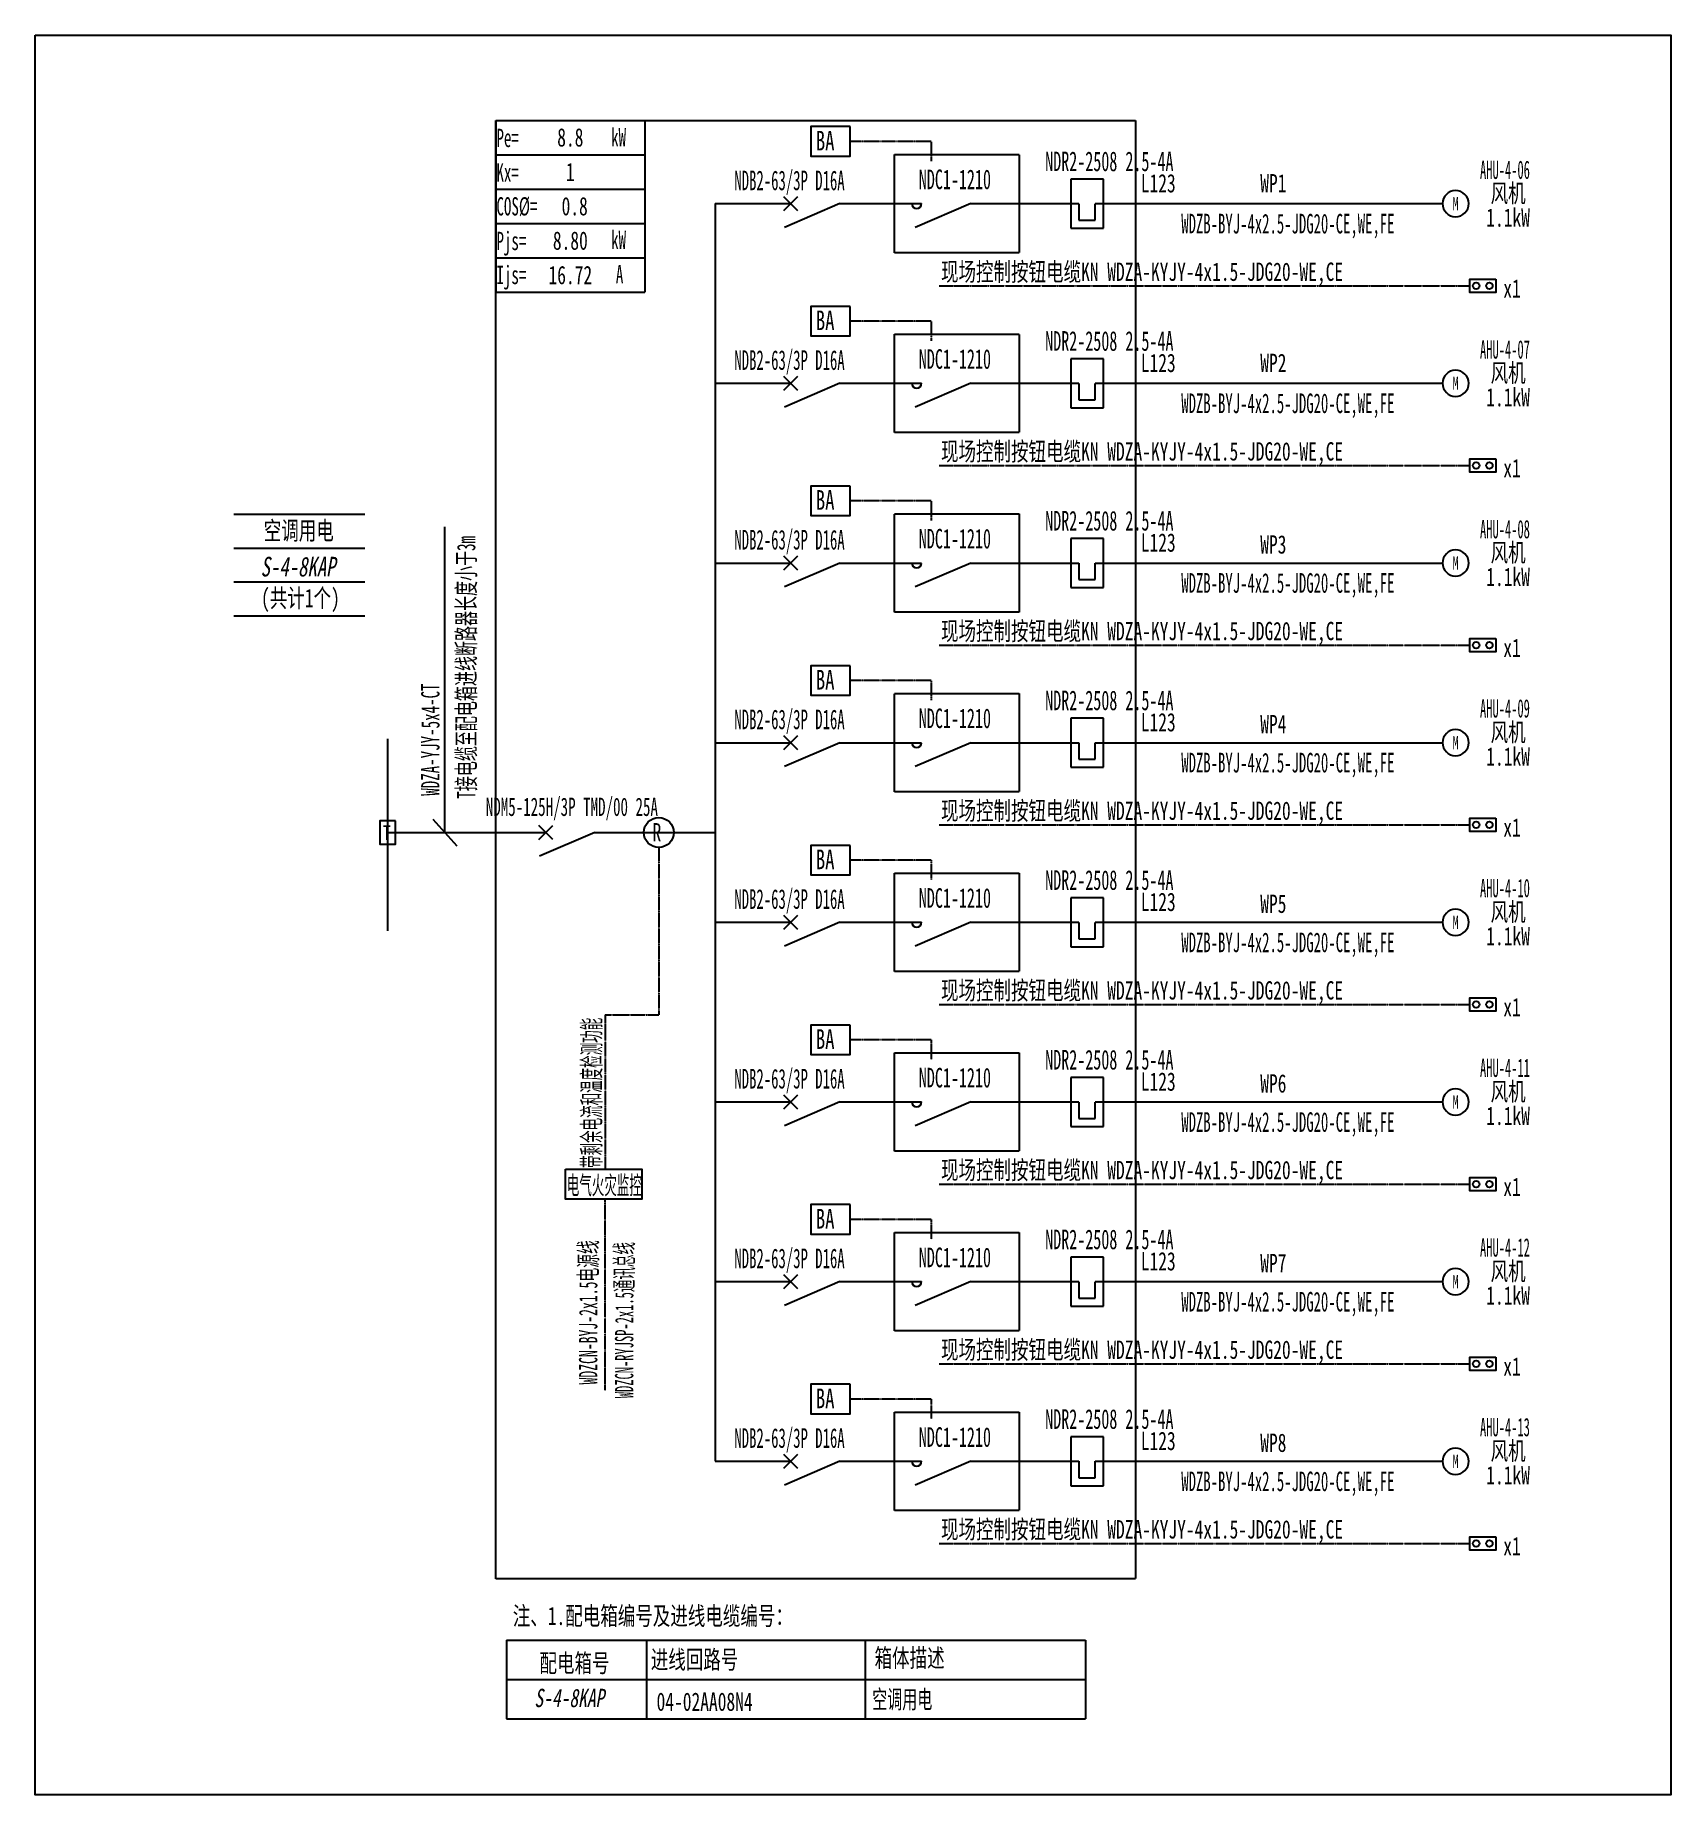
# Model space of a CAD drawing. Extents: x 392934 to 395278, y 295632 to 298152.
import ezdxf
from ezdxf.enums import TextEntityAlignment as Align

# ---------------------------------------------------------------- set-up
doc = ezdxf.new("R2010")
doc.units = 0
doc.header["$MEASUREMENT"] = 0
for name, pattern in [('DASH', [0.35, 0.25, -0.1]), ('DASHDOT', [1, 0.5, -0.25, 0, -0.25]), ('DASHED', [0.75, 0.5, -0.25])]:
    doc.linetypes.add(name, pattern=pattern)
for name, color, linetype in [('D_E_Eqpm(强电设备)', 100, 'Continuous'), ('D_E_Eqpm（强电设备）', 100, 'Continuous'), ('D_E_Text(强电文字)', 51, 'Continuous'), ('D_E_Text（强电文字）', 51, 'Continuous'), ('D_E_Wire(强电线缆)', 10, 'Continuous'), ('D_E_Wire（强电线缆）', 10, 'Continuous'), ('D_El_Eqpm（弱电设备）', 100, 'Continuous'), ('D_El_Text（弱电文字）', 51, 'Continuous'), ('D_T_TableDim(表格尺寸)', 255, 'Continuous'), ('D_T_TableDim（表格尺寸）', 255, 'Continuous'), ('DQ-漏电火灾', 80, 'Continuous'), ('DQ_Eqpm', 100, 'Continuous'), ('系统图', 220, 'Continuous')]:
    doc.layers.add(name, color=color, linetype=linetype)
doc.styles.add('电气', font='', dxfattribs={"width": 0.7})
doc.styles.add('电气箱', font='simhei.ttf', dxfattribs={"width": 0.8, "oblique": 10})
doc.styles.get('电气').set_extended_font_data('SimSun')

# ---------------------------------------------------------------- blocks, each defined once
blk = doc.blocks.new('1')
at = {"layer": 'D_E_Eqpm(强电设备)'}
for p, q in [((-314387, 61832), (-314387, 61082)), ((-313887, 61832), (-314387, 61832)), ((-313887, 61082), (-313887, 61832)), ((-314262, 61457), (-314262, 61207)), ((-314012, 61207), (-314012, 61457)), ((-314387, 61082), (-313887, 61082)), ((-314262, 61207), (-314012, 61207))]:
    blk.add_line(p, q, dxfattribs=at)
blk = doc.blocks.new('T接箱')
at = {"layer": 'DQ_Eqpm'}
blk.add_lwpolyline([(313, 172), (73, 172), (73, -188), (313, -188)], close=True, dxfattribs=at)
at = {"layer": 'DQ_Eqpm', "color": 51, "style": '电气', "width": 0.8}
blk.add_text('T', height=220, dxfattribs=at).set_placement((120, -121))
blk = doc.blocks.new('电机')
at = {"layer": 'D_E_Eqpm（强电设备）'}
for start, end in [(90, 180), (180, 270), (0, 90), (270, 0)]:
    blk.add_arc((0, 0), 200, start, end, dxfattribs=at)
at = {"layer": 'D_E_Eqpm（强电设备）', "color": 51, "style": '电气', "width": 0.7}
blk.add_text('M', height=200, dxfattribs=at).set_placement((0, 0), align=Align.MIDDLE)

msp = doc.modelspace()

# ---------------------------------------------------------------- linework, layer by layer
at = {"linetype": 'DASHED'}
for p, q in [((393594.1, 298030.5, 0), (394511, 298030.5, 0)), ((393594.1, 295940.9, 0), (393594.1, 298030.5, 0)), ((394511, 298030.5, 0), (394511, 295940.9, 0)), ((394511, 295940.9, 0), (393594.1, 295940.9, 0))]:
    msp.add_line(p, q, dxfattribs=at)
for p, q in [((393218.7, 297466.2, 0), (393406.4, 297466.2, 0)), ((393218.7, 297417.7, 0), (393406.4, 297417.7, 0)), ((393218.7, 297369.3, 0), (393406.4, 297369.3, 0)), ((393218.7, 297320.8, 0), (393406.4, 297320.8, 0))]:
    msp.add_line(p, q)
at = {"layer": 'D_E_Eqpm(强电设备)', "color": 100}
for p, q in [((394006.7, 297901.2, 0), (394026.6, 297921.1, 0)), ((394026.6, 297901.2, 0), (394006.7, 297921.1, 0)), ((394026.6, 297921.1, 0), (394006.7, 297901.2, 0)), ((394006.7, 297921.1, 0), (394026.6, 297901.2, 0)), ((394087.1, 297911.2, 0), (394007.6, 297877.1, 0)), ((394274.8, 297911.2, 0), (394195.3, 297877.1, 0)), ((394006.7, 297643.8, 0), (394026.6, 297663.7, 0)), ((394026.6, 297643.8, 0), (394006.7, 297663.7, 0)), ((394026.6, 297663.7, 0), (394006.7, 297643.8, 0)), ((394006.7, 297663.7, 0), (394026.6, 297643.8, 0)), ((394087.1, 297653.8, 0), (394007.6, 297619.7, 0)), ((394274.8, 297653.8, 0), (394195.3, 297619.7, 0)), ((394006.7, 297386.4, 0), (394026.6, 297406.3, 0)), ((394026.6, 297386.4, 0), (394006.7, 297406.3, 0)), ((394026.6, 297406.3, 0), (394006.7, 297386.4, 0)), ((394006.7, 297406.3, 0), (394026.6, 297386.4, 0)), ((394087.1, 297396.3, 0), (394007.6, 297362.3, 0)), ((394274.8, 297396.3, 0), (394195.3, 297362.3, 0)), ((394006.7, 297129, 0), (394026.6, 297148.9, 0)), ((394026.6, 297129, 0), (394006.7, 297148.9, 0)), ((394026.6, 297148.9, 0), (394006.7, 297129, 0)), ((394006.7, 297148.9, 0), (394026.6, 297129, 0)), ((394087.1, 297138.9, 0), (394007.6, 297104.9, 0)), ((394274.8, 297138.9, 0), (394195.3, 297104.9, 0)), ((393655.7, 297000.3, 0), (393675.6, 297020.2, 0)), ((393675.6, 297000.3, 0), (393655.7, 297020.2, 0)), ((393736.1, 297010.2, 0), (393656.6, 296976.2, 0)), ((394006.7, 296871.6, 0), (394026.6, 296891.5, 0)), ((394026.6, 296871.6, 0), (394006.7, 296891.5, 0)), ((394026.6, 296891.5, 0), (394006.7, 296871.6, 0)), ((394006.7, 296891.5, 0), (394026.6, 296871.6, 0)), ((394087.1, 296881.5, 0), (394007.6, 296847.5, 0)), ((394274.8, 296881.5, 0), (394195.3, 296847.5, 0)), ((394006.7, 296614.2, 0), (394026.6, 296634.1, 0)), ((394026.6, 296614.2, 0), (394006.7, 296634.1, 0)), ((394026.6, 296634.1, 0), (394006.7, 296614.2, 0)), ((394006.7, 296634.1, 0), (394026.6, 296614.2, 0)), ((394087.1, 296624.1, 0), (394007.6, 296590, 0)), ((394274.8, 296624.1, 0), (394195.3, 296590, 0)), ((394006.7, 296356.7, 0), (394026.6, 296376.7, 0)), ((394026.6, 296356.7, 0), (394006.7, 296376.7, 0)), ((394026.6, 296376.7, 0), (394006.7, 296356.7, 0)), ((394006.7, 296376.7, 0), (394026.6, 296356.7, 0)), ((394087.1, 296366.7, 0), (394007.6, 296332.6, 0)), ((394274.8, 296366.7, 0), (394195.3, 296332.6, 0)), ((394006.7, 296099.3, 0), (394026.6, 296119.2, 0)), ((394026.6, 296099.3, 0), (394006.7, 296119.2, 0)), ((394026.6, 296119.2, 0), (394006.7, 296099.3, 0)), ((394006.7, 296119.2, 0), (394026.6, 296099.3, 0)), ((394087.1, 296109.3, 0), (394007.6, 296075.2, 0)), ((394274.8, 296109.3, 0), (394195.3, 296075.2, 0))]:
    msp.add_line(p, q, dxfattribs=at)
for centre in [(394197.3, 297911.2, 0), (394197.3, 297653.8, 0), (394197.3, 297396.3, 0), (394197.3, 297138.9, 0), (394197.3, 296881.5, 0), (394197.3, 296624.1, 0), (394197.3, 296366.7, 0), (394197.3, 296109.3, 0)]:
    msp.add_arc(centre, 7.04, 180, 0, dxfattribs=at)
at = {"layer": 'D_E_Eqpm（强电设备）', "elevation": 0}
for points in [[(395027.4, 297802.8), (395027.4, 297784), (394989.8, 297784), (394989.8, 297802.8)], [(395027.4, 297545.4), (395027.4, 297526.6), (394989.8, 297526.6), (394989.8, 297545.4)], [(395027.4, 297288), (395027.4, 297269.2), (394989.8, 297269.2), (394989.8, 297288)], [(395027.4, 297030.6), (395027.4, 297011.8), (394989.8, 297011.8), (394989.8, 297030.6)], [(395027.4, 296773.2), (395027.4, 296754.4), (394989.8, 296754.4), (394989.8, 296773.2)], [(395027.4, 296515.7), (395027.4, 296497), (394989.8, 296497), (394989.8, 296515.7)], [(395027.4, 296258.3), (395027.4, 296239.6), (394989.8, 296239.6), (394989.8, 296258.3)], [(395027.4, 296000.9), (395027.4, 295982.2), (394989.8, 295982.2), (394989.8, 296000.9)]]:
    msp.add_lwpolyline(points, close=True, dxfattribs=at)
at = {"layer": 'D_E_Eqpm（强电设备）'}
for centre in [(394999.2, 297793.4, 0), (395018, 297793.4, 0), (394999.2, 297536, 0), (395018, 297536, 0), (394999.2, 297278.6, 0), (395018, 297278.6, 0), (394999.2, 297021.2, 0), (395018, 297021.2, 0), (394999.2, 296763.8, 0), (395018, 296763.8, 0), (394999.2, 296506.4, 0), (395018, 296506.4, 0), (394999.2, 296249, 0), (395018, 296249, 0), (394999.2, 295991.5, 0), (395018, 295991.5, 0)]:
    msp.add_circle(centre, 4.69, dxfattribs=at)
at = {"layer": 'D_E_Text(强电文字)', "elevation": 0}
for points in [[(394101.9, 298021.5), (394045.6, 298021.5), (394045.6, 297979.2), (394101.9, 297979.2)], [(394101.9, 297764), (394045.6, 297764), (394045.6, 297721.8), (394101.9, 297721.8)], [(394101.9, 297506.6), (394045.6, 297506.6), (394045.6, 297464.4), (394101.9, 297464.4)], [(394101.9, 297249.2), (394045.6, 297249.2), (394045.6, 297207), (394101.9, 297207)], [(394101.9, 296991.8), (394045.6, 296991.8), (394045.6, 296949.6), (394101.9, 296949.6)], [(394101.9, 296734.4), (394045.6, 296734.4), (394045.6, 296692.2), (394101.9, 296692.2)], [(394101.9, 296477), (394045.6, 296477), (394045.6, 296434.8), (394101.9, 296434.8)], [(394101.9, 296219.6), (394045.6, 296219.6), (394045.6, 296177.3), (394101.9, 296177.3)]]:
    msp.add_lwpolyline(points, close=True, dxfattribs=at)
at = {"layer": 'D_E_Text（强电文字）'}
for p, q in [((393594.1, 298030.5, 0), (393807.7, 298030.5, 0)), ((393594.1, 298030.5, 0), (393594.1, 297784.1, 0)), ((393807.7, 298030.5, 0), (393807.7, 297784.1, 0)), ((393594.1, 297981.2, 0), (393807.7, 297981.2, 0)), ((393594.1, 297931.9, 0), (393807.7, 297931.9, 0)), ((393594.1, 297882.7, 0), (393807.7, 297882.7, 0)), ((393594.1, 297833.4, 0), (393807.7, 297833.4, 0)), ((393594.1, 297784.1, 0), (393807.7, 297784.1, 0)), ((393521, 297010.2, 0), (393521, 297448.3, 0)), ((393218.7, 297417.7, 0), (393406.4, 297417.7, 0)), ((393503.9, 297029.3, 0), (393538.2, 296991.2, 0))]:
    msp.add_line(p, q, dxfattribs=at)
at = {"layer": 'D_E_Wire(强电线缆)', "color": 10, "linetype": 'DASHDOT', "ltscale": 0.5}
for p, q in [((394217.9, 298000.3, 0), (394101.9, 298000.3, 0)), ((394217.9, 298000.3, 0), (394217.9, 297972.2, 0)), ((394217.9, 297742.9, 0), (394101.9, 297742.9, 0)), ((394217.9, 297742.9, 0), (394217.9, 297714.8, 0)), ((394217.9, 297485.5, 0), (394101.9, 297485.5, 0)), ((394217.9, 297485.5, 0), (394217.9, 297457.4, 0)), ((394217.9, 297228.1, 0), (394101.9, 297228.1, 0)), ((394217.9, 297228.1, 0), (394217.9, 297199.9, 0)), ((394217.9, 296970.7, 0), (394101.9, 296970.7, 0)), ((394217.9, 296970.7, 0), (394217.9, 296942.5, 0)), ((394217.9, 296713.3, 0), (394101.9, 296713.3, 0)), ((394217.9, 296713.3, 0), (394217.9, 296685.1, 0)), ((394217.9, 296455.9, 0), (394101.9, 296455.9, 0)), ((394217.9, 296455.9, 0), (394217.9, 296427.7, 0)), ((394217.9, 296198.5, 0), (394101.9, 296198.5, 0)), ((394217.9, 296198.5, 0), (394217.9, 296170.3, 0))]:
    msp.add_line(p, q, dxfattribs=at)
at = {"layer": 'D_E_Wire(强电线缆)', "color": 10}
for p, q in [((393908.6, 297911.2, 0), (394016.7, 297911.2, 0)), ((394087.1, 297911.2, 0), (394204.4, 297911.2, 0)), ((394274.8, 297911.2, 0), (394429.7, 297911.2, 0)), ((394453.1, 297911.2, 0), (394950.9, 297911.2, 0)), ((393908.6, 297653.8, 0), (394016.7, 297653.8, 0)), ((394087.1, 297653.8, 0), (394204.4, 297653.8, 0)), ((394274.8, 297653.8, 0), (394429.7, 297653.8, 0)), ((394453.1, 297653.8, 0), (394950.9, 297653.8, 0)), ((393908.6, 297396.3, 0), (394016.7, 297396.3, 0)), ((394087.1, 297396.3, 0), (394204.4, 297396.3, 0)), ((394274.8, 297396.3, 0), (394429.7, 297396.3, 0)), ((394453.1, 297396.3, 0), (394950.9, 297396.3, 0)), ((393908.6, 297138.9, 0), (394016.7, 297138.9, 0)), ((394087.1, 297138.9, 0), (394204.4, 297138.9, 0)), ((394274.8, 297138.9, 0), (394429.7, 297138.9, 0)), ((394453.1, 297138.9, 0), (394950.9, 297138.9, 0)), ((393908.6, 296881.5, 0), (394016.7, 296881.5, 0)), ((394087.1, 296881.5, 0), (394204.4, 296881.5, 0)), ((394274.8, 296881.5, 0), (394429.7, 296881.5, 0)), ((394453.1, 296881.5, 0), (394950.9, 296881.5, 0)), ((393908.6, 296624.1, 0), (394016.7, 296624.1, 0)), ((394087.1, 296624.1, 0), (394204.4, 296624.1, 0)), ((394274.8, 296624.1, 0), (394429.7, 296624.1, 0)), ((394453.1, 296624.1, 0), (394950.9, 296624.1, 0)), ((393908.6, 296366.7, 0), (394016.7, 296366.7, 0)), ((394087.1, 296366.7, 0), (394204.4, 296366.7, 0)), ((394274.8, 296366.7, 0), (394429.7, 296366.7, 0)), ((394453.1, 296366.7, 0), (394950.9, 296366.7, 0)), ((393908.6, 296109.3, 0), (394016.7, 296109.3, 0)), ((394087.1, 296109.3, 0), (394204.4, 296109.3, 0)), ((394274.8, 296109.3, 0), (394429.7, 296109.3, 0)), ((394453.1, 296109.3, 0), (394950.9, 296109.3, 0))]:
    msp.add_line(p, q, dxfattribs=at)
at = {"layer": 'D_E_Wire（强电线缆）'}
for p, q in [((393908.6, 297911.2, 0), (393908.6, 296109.3, 0)), ((393439.2, 296869.3, 0), (393439.2, 297144.5, 0)), ((393439.2, 297010.2, 0), (393665.7, 297010.2, 0)), ((393736.1, 297010.2, 0), (393908.6, 297010.2, 0))]:
    msp.add_line(p, q, dxfattribs=at)
at = {"layer": 'D_E_Wire（强电线缆）', "linetype": 'DASHDOT', "ltscale": 0.5}
for p, q in [((394229.5, 297793.4, 0), (394989.8, 297793.4, 0)), ((394229.5, 297536, 0), (394989.8, 297536, 0)), ((394229.5, 297278.6, 0), (394989.8, 297278.6, 0)), ((394229.5, 297021.2, 0), (394989.8, 297021.2, 0)), ((394229.5, 296763.8, 0), (394989.8, 296763.8, 0)), ((394229.5, 296506.4, 0), (394989.8, 296506.4, 0)), ((394229.5, 296249, 0), (394989.8, 296249, 0)), ((394229.5, 295991.5, 0), (394989.8, 295991.5, 0))]:
    msp.add_line(p, q, dxfattribs=at)
at = {"layer": 'D_El_Eqpm（弱电设备）', "color": 3}
msp.add_line((393803.3, 296485, 0), (393693.8, 296485, 0), dxfattribs=at)
at = {"layer": 'D_El_Eqpm（弱电设备）', "color": 3, "elevation": 0}
msp.add_lwpolyline([(393693.8, 296528), (393803.3, 296528), (393803.3, 296485), (393693.8, 296485)], close=True, dxfattribs=at)
at = {"layer": 'D_T_TableDim(表格尺寸)', "linetype": 'DASH', "elevation": 0}
for points in [[(394165.6, 297981.6), (394343.9, 297981.6), (394343.9, 297840.8), (394165.6, 297840.8)], [(394165.6, 297724.2), (394343.9, 297724.2), (394343.9, 297583.4), (394165.6, 297583.4)], [(394165.6, 297466.7), (394343.9, 297466.7), (394343.9, 297325.9), (394165.6, 297325.9)], [(394165.6, 297209.3), (394343.9, 297209.3), (394343.9, 297068.5), (394165.6, 297068.5)], [(394165.6, 296951.9), (394343.9, 296951.9), (394343.9, 296811.1), (394165.6, 296811.1)], [(394165.6, 296694.5), (394343.9, 296694.5), (394343.9, 296553.7), (394165.6, 296553.7)], [(394165.6, 296437.1), (394343.9, 296437.1), (394343.9, 296296.3), (394165.6, 296296.3)], [(394165.6, 296179.7), (394343.9, 296179.7), (394343.9, 296038.9), (394165.6, 296038.9)]]:
    msp.add_lwpolyline(points, close=True, dxfattribs=at)
at = {"layer": 'D_T_TableDim（表格尺寸）', "ltscale": 3.5}
for p, q in [((393609.6, 295853.1, 0), (394439.2, 295853.1, 0)), ((393609.6, 295853.1, 0), (393609.6, 295740.5, 0)), ((393810.3, 295853.1, 0), (393810.3, 295740.5, 0)), ((394123.3, 295853.1, 0), (394123.3, 295740.5, 0)), ((394439.2, 295853.1, 0), (394439.2, 295740.5, 0)), ((393609.6, 295796.8, 0), (394439.2, 295796.8, 0)), ((393609.6, 295796.8, 0), (394439.2, 295796.8, 0)), ((393609.6, 295740.5, 0), (394439.2, 295740.5, 0))]:
    msp.add_line(p, q, dxfattribs=at)
at = {"layer": 'DQ-漏电火灾', "linetype": 'DASHDOT', "ltscale": 0.5}
for p, q in [((393827.7, 296988.7, 0), (393827.7, 296748.8, 0)), ((393750.9, 296748.8, 0), (393827.7, 296748.8, 0)), ((393750.9, 296748.8, 0), (393750.9, 296528, 0)), ((393750.9, 296210.7, 0), (393750.9, 296485, 0))]:
    msp.add_line(p, q, dxfattribs=at)
at = {"layer": 'DQ-漏电火灾', "color": 3}
msp.add_circle((393827.7, 297010.2, 0), 21.5, dxfattribs=at)
at = {"layer": '系统图', "ltscale": 9973.992009}
msp.add_lwpolyline([(392934, 298152.5), (395278, 298152.5), (395278, 295631.5), (392934, 295631.5)], close=True, dxfattribs=at)

# ---------------------------------------------------------------- block references
at = {"layer": 'D_E_Eqpm(强电设备)', "color": 100, "xscale": 0.09386675005571245, "yscale": 0.09386675005571245, "zscale": 0.09386675005571245}
for p in [(423928.5, 292142.3, 0), (423928.5, 291884.9, 0), (423928.5, 291627.5, 0), (423928.5, 291370.1, 0), (423928.5, 291112.7, 0), (423928.5, 290855.3, 0), (423928.5, 290597.9, 0), (423928.5, 290340.5, 0)]:
    msp.add_blockref('1', p, dxfattribs=at)
at = {"layer": 'D_E_Eqpm（强电设备）', "xscale": 0.09386675005571245, "yscale": 0.09386675005571245, "zscale": 0.09386675005571245}
for name, p in [('电机', (394969.6, 297911.2, 0)), ('电机', (394969.6, 297653.8, 0)), ('电机', (394969.6, 297396.3, 0)), ('电机', (394969.6, 297138.9, 0)), ('T接箱', (393421.1, 297011, 0)), ('电机', (394969.6, 296881.5, 0)), ('电机', (394969.6, 296624.1, 0)), ('电机', (394969.6, 296366.7, 0)), ('电机', (394969.6, 296109.3, 0))]:
    msp.add_blockref(name, p, dxfattribs=at)

# ---------------------------------------------------------------- texts
at = {"layer": 'D_E_Text(强电文字)', "color": 51, "style": '电气'}
for s, width, p in [('BA', 0.7, (394052.7, 297987.3, 0)), ('NDR2-2508 2.5-4A', 0.6, (394381.4, 297957.7, 0)), ('NDB2-63/3P D16A', 0.55, (393936, 297930.4, 0)), ('NDC1-1210', 0.6, (394200.3, 297931.9, 0)), ('BA', 0.7, (394052.7, 297729.9, 0)), ('NDR2-2508 2.5-4A', 0.6, (394381.4, 297700.3, 0)), ('NDB2-63/3P D16A', 0.55, (393936, 297673, 0)), ('NDC1-1210', 0.6, (394200.3, 297674.5, 0)), ('BA', 0.7, (394052.7, 297472.5, 0)), ('NDR2-2508 2.5-4A', 0.6, (394381.4, 297442.8, 0)), ('NDB2-63/3P D16A', 0.55, (393936, 297415.6, 0)), ('NDC1-1210', 0.6, (394200.3, 297417.1, 0)), ('BA', 0.7, (394052.7, 297215, 0)), ('NDR2-2508 2.5-4A', 0.6, (394381.4, 297185.4, 0)), ('NDB2-63/3P D16A', 0.55, (393936, 297158.2, 0)), ('NDC1-1210', 0.6, (394200.3, 297159.7, 0)), ('BA', 0.7, (394052.7, 296957.6, 0)), ('NDR2-2508 2.5-4A', 0.6, (394381.4, 296928, 0)), ('NDB2-63/3P D16A', 0.55, (393936, 296900.8, 0)), ('NDC1-1210', 0.6, (394200.3, 296902.3, 0)), ('BA', 0.7, (394052.7, 296700.2, 0)), ('NDR2-2508 2.5-4A', 0.6, (394381.4, 296670.6, 0)), ('NDB2-63/3P D16A', 0.55, (393936, 296643.4, 0)), ('NDC1-1210', 0.6, (394200.3, 296644.9, 0)), ('BA', 0.7, (394052.7, 296442.8, 0)), ('NDR2-2508 2.5-4A', 0.6, (394381.4, 296413.2, 0)), ('NDB2-63/3P D16A', 0.55, (393936, 296386, 0)), ('NDC1-1210', 0.6, (394200.3, 296387.4, 0)), ('BA', 0.7, (394052.7, 296185.4, 0)), ('NDR2-2508 2.5-4A', 0.6, (394381.4, 296155.8, 0)), ('NDB2-63/3P D16A', 0.55, (393936, 296128.6, 0)), ('NDC1-1210', 0.6, (394200.3, 296130, 0))]:
    msp.add_text(s, height=28.16, dxfattribs=dict(at, width=width)).set_placement(p)
at = {"layer": 'D_E_Text(强电文字)', "color": 51, "style": '电气', "width": 0.55}
for p in [(394729.2, 297879.1, 0), (394729.2, 297621.7, 0), (394729.2, 297364.3, 0), (394729.2, 297106.9, 0), (394729.2, 296849.4, 0), (394729.2, 296592, 0), (394729.2, 296334.6, 0), (394729.2, 296077.2, 0)]:
    msp.add_text('WDZB-BYJ-4x2.5-JDG20-CE,WE,FE', height=28.16, dxfattribs=at).set_placement(p, align=Align.MIDDLE)
at = {"layer": 'D_E_Text（强电文字）', "linetype": 'Continuous', "style": '电气', "width": 0.6}
for s, height, p in [('Pe=', 26.28, (393595, 297992.2, 0)), ('kW', 26.28, (393759.3, 297993.1, 0)), ('Kx=', 26.28, (393595, 297942.7, 0)), ('COS%%C=', 26.28, (393595, 297894.2, 0)), ('Pjs=', 26.28, (393595, 297844.6, 0)), ('kW', 26.28, (393759.3, 297846.3, 0)), ('Ijs=', 26.28, (393595, 297795.9, 0)), ('A', 26.3, (393766.1, 297797, 0))]:
    msp.add_text(s, height=height, dxfattribs=at).set_placement(p)
at = {"layer": 'D_E_Text（强电文字）', "color": 51, "style": '电气', "width": 0.5}
for s, p in [('AHU-4-06', (395040.3, 297946.6, 0)), ('AHU-4-07', (395040.3, 297689.2, 0)), ('AHU-4-08', (395040.3, 297431.7, 0)), ('AHU-4-09', (395040.3, 297174.9, 0)), ('AHU-4-10', (395040.3, 296917.5, 0)), ('AHU-4-11', (395040.3, 296660, 0)), ('AHU-4-12', (395040.3, 296402.6, 0)), ('AHU-4-13', (395040.3, 296145.2, 0))]:
    msp.add_text(s, height=26.28, dxfattribs=at).set_placement(p, align=Align.CENTER)
at = {"layer": 'D_E_Text（强电文字）', "style": '电气'}
for s, height, width, p in [('L123', 26.28, 0.7, (394518.4, 297927.3, 0)), ('WP1', 26.28, 0.7, (394689.6, 297927.3, 0)), ('现场控制按钮电缆KN WDZA-KYJY-4x1.5-JDG20-WE,CE', 26.283, 0.7, (394232.1, 297800.5, 0)), ('x1', 26.28, 0.7, (395037.9, 297776.5, 0)), ('L123', 26.28, 0.7, (394518.4, 297669.9, 0)), ('WP2', 26.28, 0.7, (394689.6, 297669.9, 0)), ('现场控制按钮电缆KN WDZA-KYJY-4x1.5-JDG20-WE,CE', 26.283, 0.7, (394232.1, 297543.1, 0)), ('x1', 26.28, 0.7, (395037.9, 297519.1, 0)), ('L123', 26.28, 0.7, (394518.4, 297412.5, 0)), ('WP3', 26.28, 0.7, (394689.6, 297409.8, 0)), ('现场控制按钮电缆KN WDZA-KYJY-4x1.5-JDG20-WE,CE', 26.283, 0.7, (394232.1, 297285.7, 0)), ('x1', 26.28, 0.7, (395037.9, 297261.7, 0)), ('L123', 26.28, 0.7, (394518.4, 297155.1, 0)), ('WP4', 26.28, 0.7, (394689.6, 297152.4, 0)), ('现场控制按钮电缆KN WDZA-KYJY-4x1.5-JDG20-WE,CE', 26.283, 0.7, (394232.1, 297028.3, 0)), ('x1', 26.28, 0.7, (395037.9, 297004.3, 0)), ('L123', 26.28, 0.7, (394518.4, 296897.7, 0)), ('WP5', 26.28, 0.7, (394689.6, 296895, 0)), ('现场控制按钮电缆KN WDZA-KYJY-4x1.5-JDG20-WE,CE', 26.283, 0.7, (394232.1, 296770.9, 0)), ('x1', 26.28, 0.7, (395037.9, 296746.9, 0)), ('L123', 26.28, 0.7, (394518.4, 296640.2, 0)), ('WP6', 26.28, 0.7, (394689.6, 296637.6, 0)), ('现场控制按钮电缆KN WDZA-KYJY-4x1.5-JDG20-WE,CE', 26.283, 0.7, (394232.1, 296513.5, 0)), ('x1', 26.28, 0.7, (395037.9, 296489.5, 0)), ('L123', 26.28, 0.7, (394518.4, 296382.8, 0)), ('WP7', 26.28, 0.7, (394689.6, 296380.2, 0)), ('现场控制按钮电缆KN WDZA-KYJY-4x1.5-JDG20-WE,CE', 26.283, 0.7, (394232.1, 296256.1, 0)), ('x1', 26.28, 0.7, (395037.9, 296232.1, 0)), ('L123', 26.28, 0.7, (394518.4, 296125.4, 0)), ('WP8', 26.28, 0.7, (394689.6, 296122.8, 0)), ('现场控制按钮电缆KN WDZA-KYJY-4x1.5-JDG20-WE,CE', 26.283, 0.7, (394232.1, 295998.7, 0)), ('x1', 26.28, 0.7, (395037.9, 295974.7, 0)), ('注、1.配电箱编号及进线电缆编号：', 26.283, 0.7, (393618.4, 295874.7, 0)), ('进线回路号', 26.28, 0.7, (393816.2, 295812.1, 0)), ('箱体描述', 26.28, 0.7, (394136.9, 295814.4, 0)), ('配电箱号', 26.28, 0.7, (393656.7, 295807.1, 0)), ('空调用电', 26.28, 0.6, (394133.6, 295755.2, 0))]:
    msp.add_text(s, height=height, dxfattribs=dict(at, width=width)).set_placement(p)
for s, height, width, p in [('风机', 26.28, 0.7, (395044.8, 297926.6, 0)), ('1.1kW', 26.28, 0.7, (395044.8, 297891.7, 0)), ('风机', 26.28, 0.7, (395044.8, 297669.2, 0)), ('1.1kW', 26.28, 0.7, (395044.8, 297634.3, 0)), ('空调用电', 26.28, 0.7, (393311.8, 297443.3, 0)), ('风机', 26.28, 0.7, (395044.8, 297411.8, 0)), ('1.1kW', 26.28, 0.7, (395044.8, 297376.9, 0)), ('(共计1个)', 26.28, 0.7, (393314.1, 297344.6, 0)), ('风机', 26.28, 0.7, (395044.8, 297154.4, 0)), ('1.1kW', 26.28, 0.7, (395044.8, 297119.5, 0)), ('NDM5-125H/3P TMD/00 25A', 26.283, 0.6, (393703.1, 297044.9, 0)), ('风机', 26.28, 0.7, (395044.8, 296897, 0)), ('1.1kW', 26.28, 0.7, (395044.8, 296862.1, 0)), ('风机', 26.28, 0.7, (395044.8, 296639.6, 0)), ('1.1kW', 26.28, 0.7, (395044.8, 296604.7, 0)), ('电气火灾监控', 26.28, 0.5, (393749.6, 296505.5, 0)), ('风机', 26.28, 0.7, (395044.8, 296382.2, 0)), ('1.1kW', 26.28, 0.7, (395044.8, 296347.3, 0)), ('风机', 26.28, 0.7, (395044.8, 296124.8, 0)), ('1.1kW', 26.28, 0.7, (395044.8, 296089.8, 0))]:
    msp.add_text(s, height=height, dxfattribs=dict(at, width=width)).set_placement(p, align=Align.MIDDLE)
at = {"layer": 'D_E_Text（强电文字）', "style": '电气', "width": 0.6}
for s, p in [('T接电缆至配电箱进线断路器长度小于3m', (393564.7, 297058.7, 0)), ('WDZA-YJY-5x4-CT', (393513.4, 297062.8, 0))]:
    msp.add_text(s, height=26.283, rotation=90, dxfattribs=at).set_placement(p)
at = {"layer": 'D_E_Text（强电文字）', "style": '电气箱', "oblique": 10, "width": 0.7}
msp.add_text('S-4-8KAP', height=28.16, dxfattribs=at).set_placement((393310.7, 297391.1, 0), align=Align.MIDDLE)
at = {"layer": 'D_E_Text（强电文字）', "color": 7, "style": '电气箱', "oblique": 10, "width": 0.7}
msp.add_text('S-4-8KAP', height=26.28, dxfattribs=at).set_placement((393699.5, 295770.3, 0), align=Align.MIDDLE)
at = {"layer": 'D_E_Text（强电文字）', "color": 1, "style": '电气', "width": 0.7}
msp.add_text('04-02AA08N4', height=26.283, dxfattribs=at).set_placement((393824.5, 295751.8, 0))
at = {"layer": 'D_E_Text（强电文字）', "width": 213.527, "attachment_point": 5, "style": '电气'}
for s, insert, char_height in [('8.8', (393700.9, 298005.9, 0), 26.28), ('1', (393700.9, 297956.6, 0), 26.3), (' 0.8', (393700.9, 297907.3, 0), 26.28), ('{\\C200;8.80}', (393700.9, 297858, 0), 26.283), ('{\\C200;16.72}', (393700.9, 297808.7, 0), 26.283)]:
    msp.add_mtext(s, dxfattribs=dict(at, insert=insert, char_height=char_height))
at = {"layer": 'D_El_Text（弱电文字）', "color": 1, "style": '电气', "width": 0.5}
msp.add_text('带剩余电流和温度检测功能', height=26.283, rotation=90, dxfattribs=at).set_placement((393744.3, 296529.6, 0))
at = {"layer": 'D_El_Text（弱电文字）', "style": '电气'}
for s, width, p in [('WDZCN-BYJ-2x1.5电源线', 0.55, (393739.6, 296219.3, 0)), ('WDZCN-RYJSP-2x1.5通讯总线', 0.5, (393791.2, 296199.7, 0))]:
    msp.add_text(s, height=26.283, rotation=90, dxfattribs=dict(at, width=width)).set_placement(p)
at = {"layer": 'DQ-漏电火灾', "color": 50, "style": '电气', "width": 0.7}
msp.add_text('R', height=26.3, dxfattribs=at).set_placement((393818.7, 296997.4, 0))

doc.saveas('drawing.dxf')
